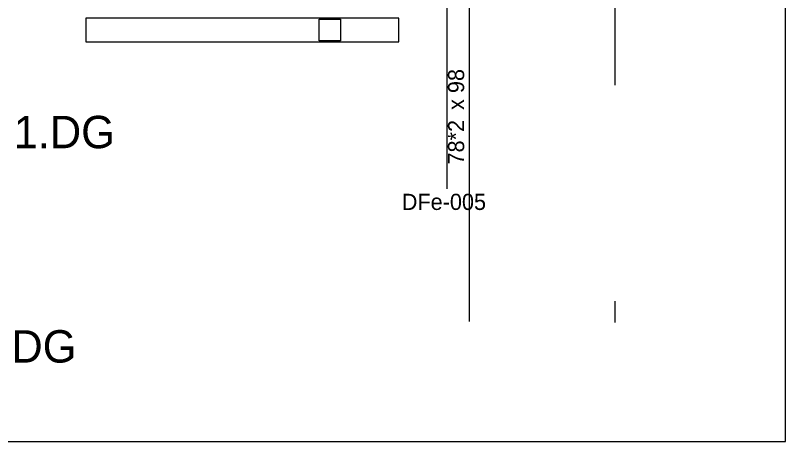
# Model space of a CAD drawing. Header units: metres. Extents: x -3 to 171, y -23 to 41.
# Drawn here: x 12.225 to 15.79, y -17.12 to -15.078 of the extents above; entities that cross this region are included whole.
import ezdxf

# ---------------------------------------------------------------- set-up
doc = ezdxf.new("R2010")
doc.units = ezdxf.units.M
doc.header["$MEASUREMENT"] = 0
doc.linetypes.add('Achse', pattern=[0.004, 0.002, -0.001, 0, -0.001])
doc.linetypes.add('Schnittlinie', pattern=[0.006, 0.003, -0.0015, 0, -0.0015])
for name, color, linetype in [('6._Dach PP STG1_1_000 Achsraster', 7, 'Continuous'), ('6._Dach PP STG1_1_210 Decke', 7, 'Continuous'), ('6._Dach PP STG1_1_325 Dachfenster', 7, 'Continuous'), ('6._Dach PP STG1_1_611 Entwässerung', 7, 'Continuous'), ('6._Dach PP STG1_1_851 Marker Schnitt', 7, 'Continuous'), ('6._Dach PP STG1_1_915 Allgemein Beschriftung.x', 7, 'Continuous')]:
    doc.layers.add(name, color=color, linetype=linetype)
doc.styles.add('ERSTELLTER_STIL_2', font='')
doc.styles.get('ERSTELLTER_STIL_2').set_extended_font_data('Eurostile')

msp = doc.modelspace()

# ---------------------------------------------------------------- linework, layer by layer
at = {"layer": '6._Dach PP STG1_1_000 Achsraster', "color": 5, "linetype": 'Achse', "lineweight": 0, "ltscale": 1000}
msp.add_line((15, 3), (15, -22.5231), dxfattribs=at)
at = {"layer": '6._Dach PP STG1_1_210 Decke', "color": 8, "linetype": 'Continuous', "lineweight": 13, "ltscale": 1000, "flags": 128}
msp.add_lwpolyline([(3.2, -15), (3.2, -17.05), (15.79, -17.05), (15.79, -15)], dxfattribs=at)
at = {"layer": '6._Dach PP STG1_1_325 Dachfenster', "color": 7, "linetype": 'Continuous', "lineweight": 13, "ltscale": 1000}
msp.add_line((14.2231, -15.8803), (14.2231, -13.9497), dxfattribs=at)
at = {"layer": '6._Dach PP STG1_1_611 Entwässerung', "color": 171, "linetype": 'Continuous', "lineweight": 13, "ltscale": 1000, "true_color": 0x6c6cff, "flags": 128}
for points in [[(12.55, -15.2), (14, -15.2), (14, -15.09), (12.55, -15.09)], [(13.63, -15.095), (13.73, -15.095), (13.73, -15.195), (13.63, -15.195)]]:
    msp.add_lwpolyline(points, close=True, dxfattribs=at)
at = {"layer": '6._Dach PP STG1_1_851 Marker Schnitt', "color": 7, "linetype": 'Schnittlinie', "lineweight": 13, "ltscale": 1000}
msp.add_line((14.325, 4.805), (14.325, -22.5231), dxfattribs=at)

# ---------------------------------------------------------------- texts
at = {"layer": '6._Dach PP STG1_1_325 Dachfenster', "color": 7, "linetype": 'Continuous', "lineweight": 13, "insert": (14.3239, -15.7681), "char_height": 0.075, "attachment_point": 7, "rotation": 90, "style": 'ERSTELLTER_STIL_2'}
msp.add_mtext('\\A1;{\\pql;\\pt0;\\fEurostile|b0|i0|c0|p0;\\W1.000000;78*2\\fEurostile|b0|i0|c0|p0;\\W1.000000;\\A1{\\H.66x;\\S^  ;}\\fEurostile|b0|i0|c0|p0;\\W1.000000; x 98\\fEurostile|b0|i0|c0|p0;\\W1.000000;\\A1{\\H.66x;\\S^  ;}}', dxfattribs=at)
at = {"layer": '6._Dach PP STG1_1_325 Dachfenster', "color": 7, "linetype": 'Continuous', "lineweight": 13, "insert": (14.0131, -15.9795), "char_height": 0.075, "attachment_point": 7, "style": 'ERSTELLTER_STIL_2'}
msp.add_mtext('\\A1;{\\pql;\\pt0;\\fEurostile|b0|i0|c0|p0;\\W1.000000;DFe-005\\fEurostile|b0|i0|c0|p0;\\W1.000000;\\fEurostile|b0|i0|c0|p0;\\W1.000000;\\fEurostile|b0|i0|c0|p0;\\W1.000000;}', dxfattribs=at)
at = {"layer": '6._Dach PP STG1_1_915 Allgemein Beschriftung.x', "color": 7, "linetype": 'Continuous', "lineweight": 13, "char_height": 0.15, "attachment_point": 1, "line_spacing_factor": 0.968182, "style": 'ERSTELLTER_STIL_2'}
for s, insert in [('\\A1;{\\pql;\\fEurostile|b0|i0|c0|p0;\\W1.000000;Top 16\\P\\pql;\\fEurostile|b0|i0|c0|p0;\\W1.000000;Terrasse \\fEurostile|b0|i0|c0|p0;\\W1.000000;1\\fEurostile|b0|i0|c0|p0;\\W1.000000;.DG}', (11.3697, -15.3006)), ('\\A1;{\\pql;\\fEurostile|b0|i0|c0|p0;\\W1.000000;Top 16\\P\\pql;\\fEurostile|b0|i0|c0|p0;\\W1.000000;Balkon \\fEurostile|b0|i0|c0|p0;\\W1.000000;1.DG}', (11.3697, -16.2929))]:
    msp.add_mtext(s, dxfattribs=dict(at, insert=insert))

doc.saveas('drawing.dxf')
